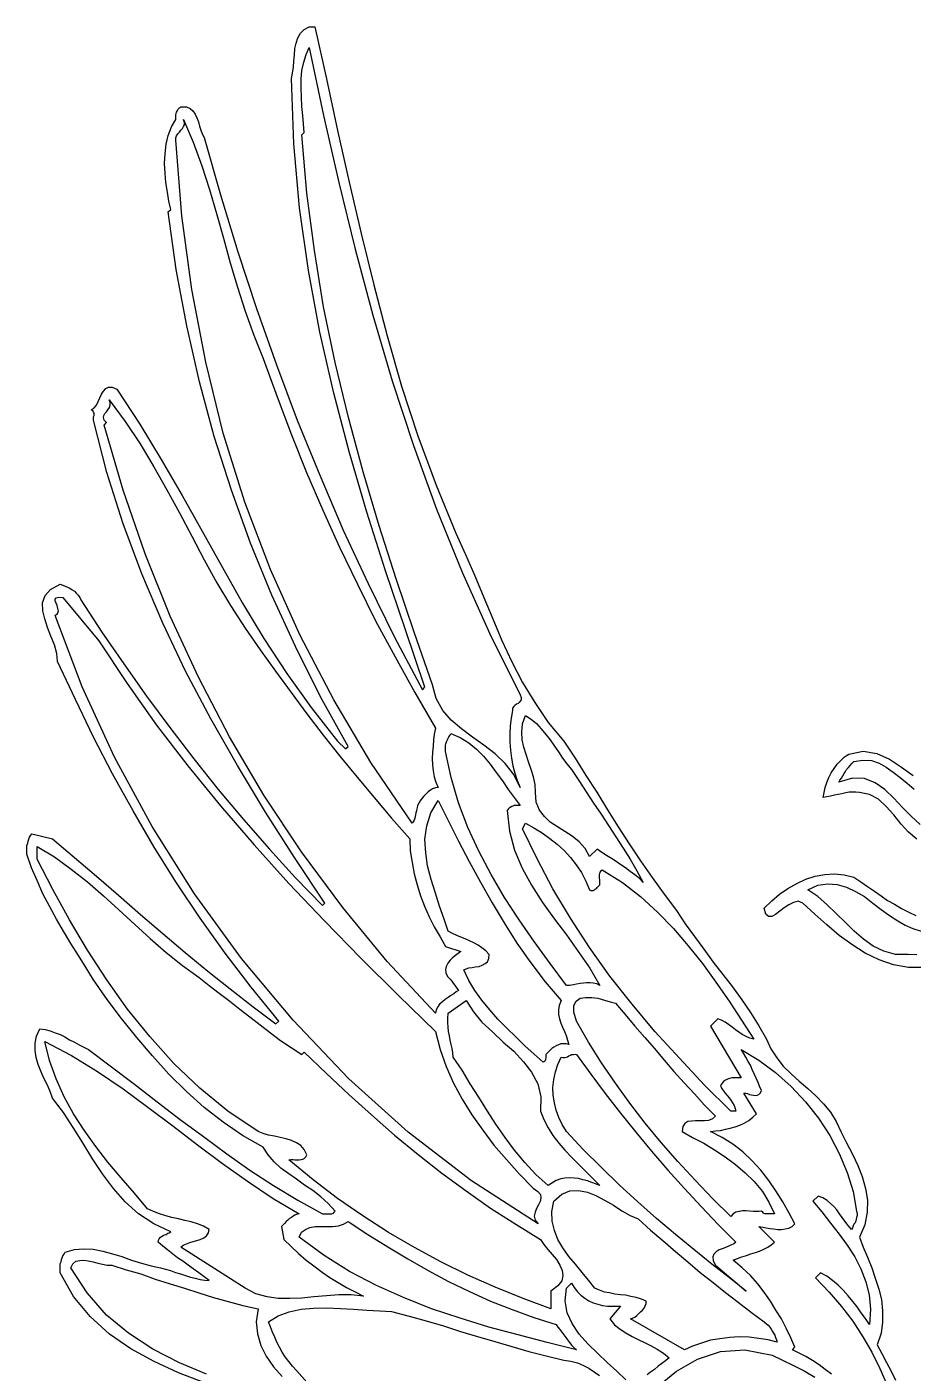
# Model space of a CAD drawing. Extents: x 0.03 to 6.95, y 0.01 to 9.36.
# Drawn here: x 0.026 to 2.311, y 5.755 to 9.225 of the extents above; entities that cross this region are included whole.
import ezdxf

# ---------------------------------------------------------------- set-up
doc = ezdxf.new("R2010")
doc.units = 0
doc.layers.add('1', color=7, linetype='Continuous')

msp = doc.modelspace()

# ---------------------------------------------------------------- linework, layer by layer
for points in [[(0.482, 5.73), (0.417, 5.755), (0.354, 5.784), (0.294, 5.817), (0.239, 5.855), (0.189, 5.9), (0.146, 5.952), (0.112, 6.013), (0.112, 6.019), (0.112, 6.025), (0.112, 6.031), (0.112, 6.036), (0.114, 6.041), (0.115, 6.047), (0.117, 6.052), (0.119, 6.057), (0.122, 6.061), (0.125, 6.066), (0.149, 6.073), (0.173, 6.075), (0.197, 6.074), (0.222, 6.069), (0.247, 6.062), (0.271, 6.055), (0.296, 6.046), (0.321, 6.038), (0.346, 6.031), (0.37, 6.026), (0.383, 6.022), (0.396, 6.019), (0.409, 6.014), (0.422, 6.01), (0.435, 6.006), (0.448, 6.002), (0.46, 5.999), (0.473, 5.996), (0.485, 5.994), (0.496, 5.993), (0.483, 6.003), (0.469, 6.013), (0.455, 6.023), (0.442, 6.033), (0.428, 6.043), (0.414, 6.052), (0.401, 6.062), (0.388, 6.072), (0.376, 6.082), (0.364, 6.092), (0.365, 6.097), (0.367, 6.101), (0.37, 6.105), (0.373, 6.107), (0.377, 6.109), (0.381, 6.111), (0.385, 6.112), (0.389, 6.115), (0.393, 6.116), (0.397, 6.119), (0.353, 6.139), (0.314, 6.165), (0.279, 6.196), (0.249, 6.23), (0.221, 6.268), (0.195, 6.307), (0.17, 6.348), (0.145, 6.388), (0.12, 6.426), (0.092, 6.463), (0.086, 6.48), (0.079, 6.497), (0.07, 6.515), (0.062, 6.533), (0.055, 6.55), (0.05, 6.568), (0.047, 6.586), (0.047, 6.605), (0.051, 6.623), (0.059, 6.642), (0.073, 6.64), (0.086, 6.637), (0.099, 6.632), (0.112, 6.627), (0.124, 6.621), (0.136, 6.614), (0.149, 6.608), (0.161, 6.601), (0.173, 6.595), (0.185, 6.589), (0.244, 6.544), (0.303, 6.499), (0.362, 6.454), (0.421, 6.408), (0.481, 6.364), (0.541, 6.32), (0.601, 6.278), (0.662, 6.238), (0.724, 6.2), (0.788, 6.165), (0.791, 6.165), (0.795, 6.165), (0.798, 6.165), (0.802, 6.165), (0.806, 6.165), (0.809, 6.165), (0.812, 6.165), (0.816, 6.167), (0.818, 6.169), (0.821, 6.172), (0.803, 6.192), (0.784, 6.209), (0.763, 6.225), (0.742, 6.239), (0.721, 6.254), (0.701, 6.268), (0.681, 6.283), (0.663, 6.299), (0.648, 6.317), (0.635, 6.337), (0.582, 6.367), (0.532, 6.401), (0.483, 6.439), (0.437, 6.48), (0.392, 6.525), (0.35, 6.572), (0.309, 6.62), (0.27, 6.669), (0.233, 6.718), (0.198, 6.768), (0.179, 6.799), (0.159, 6.831), (0.139, 6.862), (0.12, 6.894), (0.102, 6.925), (0.084, 6.958), (0.067, 6.99), (0.052, 7.024), (0.038, 7.057), (0.026, 7.092), (0.026, 7.098), (0.026, 7.104), (0.026, 7.11), (0.026, 7.115), (0.028, 7.121), (0.029, 7.126), (0.031, 7.131), (0.033, 7.136), (0.036, 7.141), (0.039, 7.145), (0.092, 7.132), (0.149, 7.084), (0.205, 7.036), (0.262, 6.987), (0.319, 6.937), (0.376, 6.888), (0.434, 6.839), (0.492, 6.791), (0.55, 6.745), (0.609, 6.699), (0.668, 6.655), (0.675, 6.662), (0.604, 6.749), (0.537, 6.837), (0.473, 6.927), (0.412, 7.018), (0.354, 7.11), (0.3, 7.204), (0.247, 7.299), (0.198, 7.394), (0.151, 7.491), (0.105, 7.589), (0.103, 7.61), (0.097, 7.632), (0.088, 7.654), (0.079, 7.677), (0.072, 7.699), (0.067, 7.72), (0.066, 7.74), (0.073, 7.759), (0.087, 7.775), (0.112, 7.788), (0.119, 7.786), (0.125, 7.783), (0.131, 7.781), (0.137, 7.778), (0.143, 7.774), (0.149, 7.77), (0.153, 7.765), (0.158, 7.76), (0.162, 7.754), (0.165, 7.748), (0.219, 7.665), (0.276, 7.583), (0.334, 7.5), (0.394, 7.419), (0.456, 7.338), (0.519, 7.259), (0.584, 7.182), (0.651, 7.105), (0.718, 7.031), (0.788, 6.96), (0.794, 6.966), (0.716, 7.084), (0.641, 7.201), (0.569, 7.321), (0.5, 7.441), (0.435, 7.564), (0.376, 7.688), (0.322, 7.815), (0.274, 7.944), (0.232, 8.076), (0.198, 8.211), (0.198, 8.214), (0.198, 8.217), (0.198, 8.22), (0.199, 8.223), (0.199, 8.226), (0.199, 8.229), (0.198, 8.232), (0.197, 8.234), (0.194, 8.236), (0.192, 8.238), (0.199, 8.243), (0.205, 8.25), (0.21, 8.259), (0.214, 8.269), (0.218, 8.278), (0.223, 8.286), (0.229, 8.293), (0.236, 8.296), (0.246, 8.296), (0.258, 8.291), (0.317, 8.201), (0.372, 8.11), (0.426, 8.017), (0.478, 7.925), (0.53, 7.831), (0.582, 7.739), (0.637, 7.648), (0.696, 7.558), (0.759, 7.47), (0.827, 7.384), (0.847, 7.364), (0.854, 7.37), (0.783, 7.498), (0.718, 7.628), (0.657, 7.76), (0.602, 7.894), (0.553, 8.031), (0.509, 8.169), (0.471, 8.31), (0.438, 8.454), (0.411, 8.6), (0.39, 8.748), (0.397, 8.754), (0.392, 8.776), (0.388, 8.799), (0.384, 8.824), (0.382, 8.848), (0.381, 8.873), (0.382, 8.898), (0.385, 8.923), (0.39, 8.945), (0.399, 8.967), (0.41, 8.986), (0.41, 8.99), (0.41, 8.994), (0.41, 8.998), (0.411, 9.002), (0.412, 9.005), (0.413, 9.008), (0.415, 9.012), (0.417, 9.014), (0.42, 9.017), (0.423, 9.019), (0.437, 9.019), (0.447, 9.015), (0.454, 9.009), (0.46, 9), (0.464, 8.991), (0.468, 8.98), (0.471, 8.969), (0.474, 8.959), (0.478, 8.949), (0.483, 8.94), (0.525, 8.792), (0.57, 8.645), (0.618, 8.499), (0.669, 8.354), (0.723, 8.211), (0.781, 8.069), (0.841, 7.928), (0.906, 7.79), (0.974, 7.652), (1.046, 7.516), (1.052, 7.523), (1.001, 7.673), (0.95, 7.823), (0.902, 7.974), (0.858, 8.127), (0.817, 8.281), (0.781, 8.438), (0.752, 8.597), (0.729, 8.759), (0.714, 8.924), (0.708, 9.092), (0.711, 9.106), (0.713, 9.122), (0.714, 9.137), (0.716, 9.153), (0.717, 9.169), (0.72, 9.183), (0.724, 9.197), (0.731, 9.209), (0.741, 9.218), (0.754, 9.225), (0.768, 9.225), (0.798, 9.091), (0.827, 8.958), (0.857, 8.825), (0.888, 8.692), (0.92, 8.56), (0.955, 8.429), (0.992, 8.299), (1.034, 8.171), (1.081, 8.044), (1.132, 7.92), (1.157, 7.865), (1.181, 7.81), (1.204, 7.754), (1.227, 7.699), (1.25, 7.643), (1.276, 7.588), (1.304, 7.535), (1.335, 7.483), (1.37, 7.432), (1.41, 7.384), (1.439, 7.34), (1.467, 7.295), (1.495, 7.252), (1.523, 7.207), (1.55, 7.163), (1.579, 7.119), (1.608, 7.075), (1.638, 7.032), (1.669, 6.989), (1.701, 6.947), (1.723, 6.913), (1.747, 6.88), (1.771, 6.847), (1.795, 6.814), (1.82, 6.782), (1.845, 6.75), (1.869, 6.717), (1.891, 6.684), (1.913, 6.65), (1.933, 6.615), (1.944, 6.59), (1.959, 6.567), (1.976, 6.546), (1.996, 6.526), (2.017, 6.507), (2.039, 6.488), (2.06, 6.469), (2.08, 6.449), (2.098, 6.427), (2.112, 6.403), (2.125, 6.376), (2.139, 6.348), (2.154, 6.319), (2.168, 6.29), (2.179, 6.261), (2.188, 6.23), (2.193, 6.2), (2.192, 6.169), (2.186, 6.137), (2.172, 6.105), (2.182, 6.079), (2.193, 6.053), (2.204, 6.026), (2.213, 5.999), (2.222, 5.971), (2.229, 5.944), (2.232, 5.915), (2.232, 5.886), (2.228, 5.857), (2.218, 5.827), (2.23, 5.805), (2.242, 5.782), (2.254, 5.759), (2.265, 5.736)], [(2.32, 7.131), (2.299, 7.149), (2.28, 7.17), (2.261, 7.194), (2.241, 7.215), (2.221, 7.234), (2.198, 7.246), (2.172, 7.251), (2.163, 7.252), (2.155, 7.252), (2.146, 7.252), (2.137, 7.25), (2.127, 7.248), (2.117, 7.246), (2.108, 7.244), (2.098, 7.242), (2.088, 7.24), (2.079, 7.238), (2.081, 7.251), (2.084, 7.264), (2.088, 7.277), (2.093, 7.29), (2.099, 7.302), (2.107, 7.313), (2.115, 7.324), (2.124, 7.334), (2.134, 7.343), (2.145, 7.35), (2.182, 7.358), (2.217, 7.352), (2.25, 7.337), (2.281, 7.317), (2.311, 7.295)], [(2.34, 6.8), (2.299, 6.8), (2.26, 6.807), (2.223, 6.82), (2.187, 6.837), (2.153, 6.859), (2.12, 6.883), (2.088, 6.91), (2.057, 6.938), (2.026, 6.966), (2.014, 6.971), (2.002, 6.968), (1.99, 6.962), (1.978, 6.954), (1.967, 6.945), (1.956, 6.937), (1.946, 6.932), (1.938, 6.932), (1.931, 6.938), (1.927, 6.953), (1.946, 6.972), (1.966, 6.989), (1.988, 7.004), (2.011, 7.017), (2.034, 7.028), (2.058, 7.036), (2.083, 7.04), (2.108, 7.042), (2.133, 7.039), (2.158, 7.033), (2.176, 7.021), (2.193, 7.009), (2.211, 6.997), (2.228, 6.985), (2.245, 6.973), (2.263, 6.963), (2.281, 6.952), (2.3, 6.943), (2.318, 6.934)]]:
    msp.add_lwpolyline(points)
at = {"layer": '1'}
for points in [[(0.754, 9.172), (0.791, 8.997), (0.83, 8.824), (0.872, 8.652), (0.918, 8.482), (0.968, 8.313), (1.023, 8.146), (1.082, 7.982), (1.148, 7.819), (1.219, 7.66), (1.298, 7.503), (1.3, 7.496), (1.3, 7.49), (1.298, 7.487), (1.295, 7.483), (1.292, 7.481), (1.288, 7.479), (1.284, 7.476), (1.281, 7.473), (1.278, 7.469), (1.278, 7.463), (1.274, 7.443), (1.272, 7.423), (1.271, 7.402), (1.271, 7.381), (1.273, 7.36), (1.275, 7.34), (1.279, 7.32), (1.284, 7.301), (1.29, 7.282), (1.298, 7.264), (1.281, 7.298), (1.259, 7.326), (1.233, 7.351), (1.204, 7.373), (1.175, 7.394), (1.146, 7.415), (1.12, 7.438), (1.098, 7.463), (1.081, 7.494), (1.072, 7.529), (1.024, 7.665), (0.978, 7.802), (0.934, 7.939), (0.893, 8.078), (0.855, 8.218), (0.821, 8.36), (0.791, 8.503), (0.767, 8.649), (0.748, 8.796), (0.735, 8.947), (0.741, 8.953), (0.739, 8.975), (0.737, 8.997), (0.735, 9.02), (0.734, 9.044), (0.733, 9.068), (0.733, 9.091), (0.735, 9.113), (0.74, 9.134), (0.746, 9.154), (0.754, 9.172)], [(0.635, 8.37), (0.671, 8.271), (0.708, 8.173), (0.747, 8.076), (0.789, 7.979), (0.832, 7.884), (0.878, 7.788), (0.925, 7.694), (0.975, 7.601), (1.026, 7.509), (1.079, 7.417), (1.076, 7.402), (1.074, 7.387), (1.073, 7.371), (1.072, 7.355), (1.071, 7.339), (1.072, 7.323), (1.073, 7.307), (1.076, 7.292), (1.08, 7.278), (1.086, 7.264), (1.079, 7.263), (1.072, 7.261), (1.066, 7.257), (1.06, 7.253), (1.054, 7.247), (1.049, 7.242), (1.044, 7.236), (1.04, 7.23), (1.036, 7.224), (1.033, 7.218), (1.032, 7.213), (1.031, 7.209), (1.03, 7.204), (1.029, 7.199), (1.028, 7.194), (1.027, 7.189), (1.026, 7.185), (1.024, 7.18), (1.022, 7.176), (1.019, 7.172), (0.913, 7.329), (0.817, 7.49), (0.73, 7.656), (0.654, 7.826), (0.588, 8), (0.532, 8.178), (0.487, 8.361), (0.451, 8.548), (0.425, 8.738), (0.41, 8.933), (0.41, 8.939), (0.412, 8.944), (0.415, 8.949), (0.419, 8.954), (0.423, 8.959), (0.427, 8.963), (0.43, 8.968), (0.432, 8.973), (0.432, 8.979), (0.43, 8.986), (0.455, 8.928), (0.477, 8.867), (0.497, 8.806), (0.515, 8.744), (0.533, 8.68), (0.55, 8.617), (0.569, 8.554), (0.589, 8.492), (0.611, 8.43), (0.635, 8.37)], [(0.589, 7.675), (0.627, 7.619), (0.667, 7.564), (0.707, 7.509), (0.748, 7.454), (0.79, 7.399), (0.833, 7.345), (0.877, 7.291), (0.921, 7.238), (0.966, 7.185), (1.013, 7.132), (1.014, 7.101), (1.019, 7.071), (1.024, 7.042), (1.032, 7.013), (1.041, 6.985), (1.051, 6.958), (1.063, 6.931), (1.076, 6.905), (1.091, 6.879), (1.105, 6.854), (1.145, 6.841), (1.138, 6.836), (1.131, 6.831), (1.123, 6.825), (1.117, 6.819), (1.111, 6.811), (1.107, 6.803), (1.105, 6.795), (1.106, 6.786), (1.11, 6.777), (1.119, 6.768), (1.139, 6.741), (1.133, 6.737), (1.127, 6.732), (1.119, 6.728), (1.112, 6.723), (1.104, 6.718), (1.097, 6.712), (1.09, 6.706), (1.085, 6.699), (1.081, 6.691), (1.079, 6.682), (0.955, 6.816), (0.84, 6.955), (0.734, 7.098), (0.637, 7.244), (0.548, 7.395), (0.468, 7.549), (0.395, 7.706), (0.331, 7.867), (0.274, 8.031), (0.225, 8.198), (0.231, 8.205), (0.225, 8.211), (0.223, 8.218), (0.224, 8.223), (0.227, 8.228), (0.231, 8.233), (0.235, 8.238), (0.239, 8.244), (0.241, 8.25), (0.241, 8.257), (0.238, 8.264), (0.279, 8.208), (0.318, 8.15), (0.353, 8.091), (0.387, 8.032), (0.419, 7.972), (0.451, 7.912), (0.483, 7.851), (0.516, 7.792), (0.551, 7.733), (0.589, 7.675)], [(0.211, 7.642), (0.284, 7.532), (0.36, 7.425), (0.441, 7.32), (0.525, 7.217), (0.612, 7.116), (0.701, 7.017), (0.793, 6.92), (0.887, 6.824), (0.983, 6.729), (1.079, 6.635), (1.091, 6.589), (1.107, 6.545), (1.126, 6.502), (1.148, 6.461), (1.173, 6.42), (1.201, 6.381), (1.23, 6.342), (1.262, 6.305), (1.295, 6.268), (1.331, 6.231), (1.343, 6.223), (1.35, 6.215), (1.351, 6.206), (1.349, 6.197), (1.345, 6.188), (1.34, 6.179), (1.336, 6.169), (1.334, 6.159), (1.336, 6.149), (1.344, 6.139), (1.172, 6.25), (1.009, 6.376), (0.855, 6.514), (0.712, 6.664), (0.579, 6.823), (0.458, 6.99), (0.349, 7.164), (0.252, 7.342), (0.168, 7.524), (0.099, 7.708), (0.105, 7.713), (0.107, 7.719), (0.106, 7.726), (0.104, 7.733), (0.101, 7.739), (0.099, 7.745), (0.099, 7.75), (0.101, 7.753), (0.108, 7.755), (0.119, 7.754), (0.211, 7.642)], [(1.43, 7.311), (1.449, 7.282), (1.468, 7.253), (1.487, 7.224), (1.506, 7.195), (1.525, 7.166), (1.544, 7.137), (1.563, 7.108), (1.581, 7.079), (1.598, 7.049), (1.615, 7.019), (1.604, 7.03), (1.593, 7.039), (1.581, 7.048), (1.569, 7.057), (1.557, 7.065), (1.545, 7.073), (1.533, 7.081), (1.52, 7.089), (1.508, 7.097), (1.496, 7.105), (1.476, 7.086), (1.465, 7.107), (1.45, 7.124), (1.432, 7.139), (1.413, 7.151), (1.394, 7.163), (1.375, 7.175), (1.36, 7.189), (1.347, 7.206), (1.339, 7.226), (1.337, 7.251), (1.336, 7.272), (1.332, 7.292), (1.326, 7.311), (1.319, 7.33), (1.313, 7.349), (1.307, 7.368), (1.303, 7.387), (1.302, 7.407), (1.304, 7.428), (1.311, 7.45), (1.326, 7.44), (1.34, 7.429), (1.352, 7.415), (1.364, 7.401), (1.375, 7.387), (1.386, 7.371), (1.396, 7.356), (1.407, 7.34), (1.418, 7.325), (1.43, 7.311)], [(1.298, 7.218), (1.293, 7.218), (1.29, 7.218), (1.286, 7.218), (1.282, 7.218), (1.279, 7.216), (1.276, 7.215), (1.272, 7.213), (1.269, 7.211), (1.267, 7.208), (1.264, 7.205), (1.27, 7.152), (1.283, 7.103), (1.303, 7.056), (1.327, 7.012), (1.355, 6.968), (1.386, 6.925), (1.417, 6.884), (1.447, 6.841), (1.477, 6.798), (1.503, 6.754), (1.495, 6.758), (1.486, 6.76), (1.478, 6.761), (1.469, 6.761), (1.461, 6.76), (1.452, 6.759), (1.443, 6.757), (1.435, 6.755), (1.425, 6.754), (1.417, 6.754), (1.375, 6.81), (1.334, 6.867), (1.295, 6.923), (1.257, 6.981), (1.223, 7.04), (1.191, 7.1), (1.163, 7.161), (1.139, 7.225), (1.12, 7.29), (1.105, 7.357), (1.105, 7.362), (1.105, 7.368), (1.105, 7.373), (1.106, 7.377), (1.108, 7.382), (1.11, 7.387), (1.112, 7.391), (1.114, 7.395), (1.117, 7.399), (1.119, 7.403), (1.143, 7.393), (1.165, 7.379), (1.185, 7.363), (1.203, 7.345), (1.22, 7.324), (1.236, 7.303), (1.252, 7.281), (1.267, 7.259), (1.282, 7.238), (1.298, 7.218)], [(2.329, 7.169), (2.306, 7.19), (2.283, 7.213), (2.261, 7.237), (2.238, 7.259), (2.213, 7.276), (2.185, 7.287), (2.154, 7.288), (2.119, 7.278), (2.122, 7.283), (2.126, 7.288), (2.129, 7.294), (2.133, 7.3), (2.136, 7.305), (2.139, 7.311), (2.144, 7.316), (2.148, 7.321), (2.153, 7.326), (2.158, 7.331), (2.181, 7.335), (2.203, 7.334), (2.223, 7.327), (2.241, 7.317), (2.259, 7.304), (2.277, 7.29), (2.295, 7.275), (2.313, 7.26)], [(1.403, 6.715), (1.398, 6.702), (1.396, 6.691), (1.396, 6.679), (1.399, 6.668), (1.402, 6.657), (1.407, 6.646), (1.412, 6.635), (1.416, 6.625), (1.42, 6.613), (1.423, 6.602), (1.416, 6.603), (1.408, 6.603), (1.402, 6.603), (1.396, 6.601), (1.39, 6.598), (1.384, 6.595), (1.379, 6.591), (1.374, 6.586), (1.369, 6.581), (1.364, 6.576), (1.364, 6.573), (1.364, 6.57), (1.364, 6.567), (1.363, 6.564), (1.363, 6.562), (1.362, 6.56), (1.361, 6.559), (1.359, 6.557), (1.357, 6.556), (1.334, 6.577), (1.31, 6.598), (1.286, 6.621), (1.263, 6.644), (1.24, 6.667), (1.219, 6.691), (1.199, 6.716), (1.181, 6.741), (1.165, 6.767), (1.152, 6.794), (1.158, 6.797), (1.165, 6.799), (1.174, 6.8), (1.182, 6.802), (1.192, 6.803), (1.2, 6.806), (1.207, 6.81), (1.213, 6.815), (1.217, 6.823), (1.218, 6.834), (1.209, 6.843), (1.199, 6.851), (1.189, 6.858), (1.178, 6.864), (1.167, 6.869), (1.156, 6.874), (1.145, 6.878), (1.134, 6.883), (1.123, 6.888), (1.112, 6.894), (1.102, 6.925), (1.09, 6.958), (1.079, 6.992), (1.068, 7.027), (1.059, 7.062), (1.054, 7.096), (1.052, 7.131), (1.057, 7.165), (1.067, 7.199), (1.086, 7.231), (1.112, 7.179), (1.139, 7.126), (1.166, 7.073), (1.195, 7.02), (1.225, 6.967), (1.256, 6.915), (1.289, 6.863), (1.325, 6.812), (1.362, 6.763), (1.403, 6.715)], [(1.476, 7), (1.48, 6.999), (1.483, 6.999), (1.486, 6.999), (1.489, 7), (1.491, 7.002), (1.494, 7.004), (1.496, 7.006), (1.498, 7.008), (1.5, 7.011), (1.503, 7.013), (1.503, 7.017), (1.503, 7.021), (1.503, 7.026), (1.502, 7.03), (1.502, 7.034), (1.502, 7.038), (1.503, 7.043), (1.504, 7.046), (1.507, 7.05), (1.509, 7.052), (1.561, 7.019), (1.608, 6.983), (1.652, 6.943), (1.693, 6.901), (1.731, 6.856), (1.768, 6.81), (1.802, 6.762), (1.836, 6.713), (1.868, 6.664), (1.9, 6.615), (1.89, 6.618), (1.88, 6.622), (1.87, 6.627), (1.861, 6.633), (1.853, 6.639), (1.844, 6.646), (1.835, 6.653), (1.826, 6.659), (1.817, 6.664), (1.807, 6.668), (1.788, 6.649), (1.867, 6.516), (1.861, 6.516), (1.855, 6.516), (1.848, 6.516), (1.843, 6.516), (1.837, 6.514), (1.832, 6.512), (1.827, 6.51), (1.822, 6.506), (1.818, 6.502), (1.814, 6.496), (1.817, 6.489), (1.821, 6.483), (1.826, 6.476), (1.831, 6.47), (1.836, 6.464), (1.841, 6.458), (1.845, 6.451), (1.849, 6.444), (1.852, 6.437), (1.854, 6.43), (1.841, 6.43), (1.773, 6.497), (1.708, 6.566), (1.645, 6.635), (1.586, 6.706), (1.529, 6.778), (1.476, 6.852), (1.427, 6.927), (1.382, 7.003), (1.341, 7.08), (1.304, 7.158), (1.311, 7.172), (1.333, 7.16), (1.354, 7.147), (1.374, 7.133), (1.393, 7.118), (1.411, 7.102), (1.427, 7.084), (1.442, 7.065), (1.456, 7.045), (1.467, 7.023), (1.476, 7)], [(0.47, 6.774), (0.496, 6.754), (0.522, 6.734), (0.549, 6.713), (0.575, 6.693), (0.601, 6.673), (0.627, 6.652), (0.654, 6.632), (0.68, 6.612), (0.707, 6.594), (0.735, 6.576), (0.741, 6.582), (0.798, 6.527), (0.856, 6.473), (0.914, 6.42), (0.974, 6.368), (1.035, 6.318), (1.096, 6.27), (1.158, 6.224), (1.221, 6.18), (1.286, 6.138), (1.35, 6.099), (1.359, 6.086), (1.369, 6.073), (1.38, 6.06), (1.391, 6.047), (1.4, 6.033), (1.406, 6.019), (1.408, 6.006), (1.405, 5.992), (1.395, 5.979), (1.377, 5.966), (1.377, 5.92), (1.305, 5.947), (1.233, 5.976), (1.163, 6.007), (1.093, 6.041), (1.025, 6.078), (0.958, 6.117), (0.892, 6.16), (0.827, 6.205), (0.764, 6.253), (0.701, 6.304), (0.706, 6.305), (0.712, 6.305), (0.717, 6.304), (0.722, 6.304), (0.728, 6.304), (0.733, 6.305), (0.737, 6.306), (0.741, 6.308), (0.745, 6.312), (0.748, 6.317), (0.741, 6.331), (0.732, 6.341), (0.721, 6.348), (0.708, 6.354), (0.694, 6.358), (0.679, 6.362), (0.664, 6.365), (0.649, 6.368), (0.635, 6.372), (0.622, 6.377), (0.544, 6.43), (0.472, 6.489), (0.405, 6.553), (0.343, 6.622), (0.285, 6.693), (0.232, 6.768), (0.182, 6.845), (0.136, 6.923), (0.093, 7.001), (0.052, 7.079), (0.052, 7.112), (0.097, 7.085), (0.14, 7.054), (0.182, 7.021), (0.223, 6.985), (0.263, 6.949), (0.304, 6.911), (0.344, 6.875), (0.385, 6.839), (0.427, 6.805), (0.47, 6.774)], [(2.32, 6.833), (2.298, 6.834), (2.265, 6.834), (2.235, 6.842), (2.208, 6.855), (2.183, 6.873), (2.159, 6.894), (2.136, 6.916), (2.112, 6.939), (2.089, 6.962), (2.065, 6.983), (2.039, 7), (2.065, 7.012), (2.091, 7.016), (2.115, 7.014), (2.139, 7.007), (2.162, 6.996), (2.185, 6.983), (2.207, 6.966), (2.228, 6.95), (2.25, 6.934), (2.271, 6.92), (2.29, 6.909), (2.31, 6.901), (2.331, 6.894)], [(1.35, 6.43), (1.359, 6.408), (1.37, 6.387), (1.382, 6.367), (1.397, 6.347), (1.413, 6.329), (1.431, 6.31), (1.449, 6.292), (1.467, 6.274), (1.485, 6.256), (1.503, 6.238), (1.492, 6.242), (1.482, 6.246), (1.471, 6.25), (1.459, 6.253), (1.448, 6.256), (1.437, 6.257), (1.425, 6.258), (1.413, 6.257), (1.402, 6.255), (1.39, 6.251), (1.37, 6.238), (1.339, 6.266), (1.31, 6.297), (1.283, 6.329), (1.259, 6.362), (1.235, 6.396), (1.213, 6.43), (1.191, 6.466), (1.169, 6.5), (1.148, 6.535), (1.125, 6.569), (1.124, 6.58), (1.122, 6.591), (1.12, 6.602), (1.117, 6.613), (1.115, 6.624), (1.113, 6.635), (1.112, 6.646), (1.111, 6.658), (1.111, 6.669), (1.112, 6.682), (1.158, 6.715), (1.177, 6.686), (1.199, 6.659), (1.226, 6.634), (1.254, 6.608), (1.281, 6.584), (1.306, 6.557), (1.327, 6.53), (1.343, 6.5), (1.351, 6.467), (1.35, 6.43)], [(1.543, 6.708), (1.568, 6.679), (1.593, 6.649), (1.619, 6.62), (1.644, 6.591), (1.669, 6.561), (1.694, 6.532), (1.72, 6.503), (1.747, 6.474), (1.773, 6.445), (1.801, 6.417), (1.793, 6.41), (1.783, 6.406), (1.773, 6.405), (1.762, 6.405), (1.75, 6.405), (1.739, 6.404), (1.73, 6.403), (1.722, 6.398), (1.717, 6.39), (1.715, 6.377), (1.742, 6.362), (1.771, 6.347), (1.799, 6.33), (1.826, 6.312), (1.853, 6.292), (1.878, 6.271), (1.901, 6.248), (1.922, 6.223), (1.939, 6.195), (1.953, 6.165), (1.95, 6.165), (1.946, 6.165), (1.942, 6.165), (1.939, 6.165), (1.935, 6.165), (1.932, 6.165), (1.928, 6.165), (1.925, 6.167), (1.923, 6.169), (1.92, 6.172), (1.914, 6.171), (1.906, 6.171), (1.898, 6.171), (1.889, 6.172), (1.88, 6.173), (1.871, 6.173), (1.862, 6.171), (1.854, 6.169), (1.847, 6.165), (1.841, 6.158), (1.794, 6.204), (1.749, 6.252), (1.704, 6.3), (1.661, 6.349), (1.62, 6.399), (1.58, 6.45), (1.543, 6.502), (1.507, 6.554), (1.474, 6.608), (1.443, 6.662), (1.436, 6.685), (1.436, 6.702), (1.442, 6.713), (1.452, 6.721), (1.466, 6.723), (1.482, 6.723), (1.498, 6.721), (1.515, 6.716), (1.53, 6.712), (1.543, 6.708)], [(0.728, 6.165), (0.723, 6.164), (0.717, 6.162), (0.712, 6.159), (0.708, 6.156), (0.703, 6.153), (0.699, 6.149), (0.694, 6.145), (0.69, 6.14), (0.686, 6.136), (0.682, 6.132), (0.688, 6.099), (0.707, 6.081), (0.726, 6.063), (0.746, 6.046), (0.766, 6.031), (0.787, 6.015), (0.807, 6.001), (0.828, 5.988), (0.85, 5.975), (0.872, 5.964), (0.894, 5.953), (0.862, 5.956), (0.83, 5.956), (0.798, 5.954), (0.766, 5.951), (0.735, 5.948), (0.704, 5.947), (0.674, 5.947), (0.645, 5.951), (0.616, 5.959), (0.589, 5.973), (0.423, 6.079), (0.429, 6.084), (0.437, 6.088), (0.446, 6.091), (0.455, 6.094), (0.464, 6.096), (0.473, 6.099), (0.482, 6.103), (0.489, 6.108), (0.494, 6.116), (0.496, 6.125), (0.481, 6.133), (0.466, 6.139), (0.449, 6.144), (0.433, 6.148), (0.417, 6.152), (0.4, 6.156), (0.384, 6.16), (0.368, 6.165), (0.352, 6.171), (0.337, 6.178), (0.303, 6.218), (0.269, 6.258), (0.235, 6.298), (0.204, 6.339), (0.174, 6.381), (0.146, 6.423), (0.122, 6.467), (0.101, 6.513), (0.084, 6.56), (0.072, 6.609), (0.141, 6.573), (0.208, 6.532), (0.274, 6.487), (0.338, 6.44), (0.402, 6.392), (0.466, 6.343), (0.53, 6.295), (0.595, 6.249), (0.661, 6.205), (0.728, 6.165)], [(1.443, 6.576), (1.48, 6.525), (1.517, 6.475), (1.556, 6.425), (1.596, 6.376), (1.636, 6.327), (1.678, 6.278), (1.721, 6.23), (1.764, 6.184), (1.809, 6.137), (1.854, 6.092), (1.848, 6.088), (1.841, 6.084), (1.831, 6.08), (1.821, 6.076), (1.811, 6.072), (1.803, 6.067), (1.797, 6.061), (1.794, 6.054), (1.795, 6.044), (1.801, 6.033), (1.88, 5.966), (1.837, 6), (1.792, 6.035), (1.745, 6.073), (1.698, 6.112), (1.649, 6.153), (1.601, 6.196), (1.553, 6.24), (1.506, 6.285), (1.46, 6.331), (1.417, 6.377), (1.406, 6.395), (1.397, 6.413), (1.39, 6.432), (1.386, 6.451), (1.383, 6.471), (1.382, 6.491), (1.384, 6.511), (1.389, 6.531), (1.395, 6.55), (1.403, 6.569), (1.408, 6.568), (1.413, 6.568), (1.416, 6.569), (1.42, 6.57), (1.423, 6.572), (1.427, 6.574), (1.43, 6.576), (1.435, 6.576), (1.439, 6.577), (1.443, 6.576)], [(2.1, 5.752), (2.084, 5.764), (2.068, 5.776), (2.051, 5.787), (2.034, 5.797), (2.017, 5.806), (2, 5.814), (2.006, 5.821), (1.995, 5.845), (1.983, 5.87), (1.971, 5.894), (1.957, 5.917), (1.943, 5.94), (1.927, 5.963), (1.91, 5.985), (1.891, 6.006), (1.87, 6.026), (1.847, 6.046), (1.858, 6.05), (1.869, 6.054), (1.881, 6.058), (1.892, 6.062), (1.904, 6.065), (1.915, 6.069), (1.926, 6.074), (1.936, 6.079), (1.945, 6.085), (1.953, 6.092), (1.913, 6.132), (1.923, 6.131), (1.932, 6.129), (1.942, 6.127), (1.951, 6.126), (1.962, 6.125), (1.971, 6.125), (1.981, 6.126), (1.99, 6.128), (1.999, 6.132), (2.006, 6.139), (1.991, 6.167), (1.975, 6.196), (1.957, 6.224), (1.939, 6.251), (1.918, 6.278), (1.896, 6.302), (1.872, 6.325), (1.846, 6.345), (1.818, 6.362), (1.788, 6.377), (1.801, 6.379), (1.814, 6.38), (1.827, 6.383), (1.839, 6.386), (1.852, 6.389), (1.864, 6.394), (1.875, 6.399), (1.887, 6.406), (1.897, 6.414), (1.907, 6.423), (1.874, 6.476), (1.879, 6.476), (1.884, 6.475), (1.889, 6.473), (1.894, 6.472), (1.899, 6.471), (1.904, 6.47), (1.909, 6.471), (1.913, 6.473), (1.917, 6.477), (1.92, 6.483), (1.915, 6.494), (1.911, 6.504), (1.906, 6.515), (1.901, 6.526), (1.896, 6.537), (1.891, 6.548), (1.885, 6.558), (1.879, 6.569), (1.873, 6.579), (1.867, 6.589), (1.913, 6.561), (1.956, 6.529), (1.996, 6.493), (2.033, 6.454), (2.067, 6.412), (2.096, 6.367), (2.12, 6.321), (2.141, 6.272), (2.156, 6.223), (2.165, 6.172)], [(1.927, 5.887), (1.932, 5.882), (1.937, 5.878), (1.941, 5.873), (1.945, 5.868), (1.948, 5.862), (1.951, 5.857), (1.954, 5.852), (1.956, 5.846), (1.958, 5.84), (1.96, 5.834), (1.937, 5.84), (1.913, 5.844), (1.888, 5.847), (1.862, 5.848), (1.838, 5.846), (1.812, 5.843), (1.788, 5.839), (1.765, 5.832), (1.742, 5.824), (1.721, 5.814), (1.582, 5.894), (1.587, 5.896), (1.593, 5.899), (1.598, 5.903), (1.603, 5.907), (1.608, 5.912), (1.613, 5.917), (1.617, 5.922), (1.62, 5.928), (1.622, 5.934), (1.622, 5.94), (1.61, 5.945), (1.597, 5.949), (1.583, 5.952), (1.569, 5.955), (1.556, 5.956), (1.542, 5.958), (1.528, 5.961), (1.515, 5.963), (1.502, 5.968), (1.49, 5.973), (1.474, 5.994), (1.457, 6.014), (1.44, 6.035), (1.423, 6.055), (1.408, 6.077), (1.395, 6.099), (1.386, 6.122), (1.38, 6.146), (1.379, 6.171), (1.384, 6.198), (1.405, 6.216), (1.426, 6.224), (1.448, 6.225), (1.471, 6.221), (1.493, 6.212), (1.515, 6.2), (1.538, 6.187), (1.56, 6.173), (1.581, 6.161), (1.602, 6.152), (1.634, 6.123), (1.665, 6.096), (1.698, 6.068), (1.73, 6.041), (1.762, 6.014), (1.795, 5.988), (1.827, 5.962), (1.86, 5.937), (1.894, 5.911), (1.927, 5.887)], [(2.165, 6.172), (2.166, 6.166), (2.166, 6.161), (2.165, 6.156), (2.164, 6.151), (2.163, 6.147), (2.161, 6.142), (2.158, 6.138), (2.156, 6.134), (2.154, 6.129), (2.152, 6.125), (2.143, 6.135), (2.135, 6.146), (2.128, 6.156), (2.121, 6.165), (2.114, 6.175), (2.106, 6.184), (2.098, 6.192), (2.089, 6.199), (2.078, 6.206), (2.066, 6.211), (2.052, 6.198), (2.075, 6.17), (2.098, 6.141), (2.12, 6.113), (2.141, 6.084), (2.16, 6.054), (2.176, 6.023), (2.189, 5.99), (2.197, 5.956), (2.201, 5.919), (2.198, 5.88), (2.188, 5.895), (2.177, 5.91), (2.166, 5.925), (2.155, 5.939), (2.143, 5.954), (2.13, 5.968), (2.117, 5.981), (2.103, 5.993), (2.088, 6.004), (2.072, 6.013), (2.059, 6), (2.094, 5.963), (2.126, 5.926), (2.155, 5.888), (2.181, 5.848), (2.204, 5.808), (2.225, 5.766), (2.244, 5.723)], [(1.39, 5.88), (1.395, 5.873), (1.4, 5.867), (1.405, 5.86), (1.41, 5.853), (1.415, 5.846), (1.42, 5.84), (1.425, 5.833), (1.431, 5.826), (1.437, 5.82), (1.443, 5.814), (1.367, 5.833), (1.292, 5.853), (1.217, 5.873), (1.143, 5.896), (1.069, 5.92), (0.997, 5.949), (0.927, 5.98), (0.858, 6.016), (0.792, 6.058), (0.728, 6.105), (0.734, 6.118), (0.744, 6.125), (0.755, 6.13), (0.769, 6.132), (0.784, 6.132), (0.799, 6.132), (0.814, 6.132), (0.829, 6.134), (0.842, 6.138), (0.854, 6.145), (0.905, 6.112), (0.956, 6.08), (1.008, 6.049), (1.06, 6.019), (1.113, 5.991), (1.167, 5.965), (1.221, 5.94), (1.277, 5.918), (1.333, 5.898), (1.39, 5.88)], [(0.489, 5.752), (0.419, 5.781), (0.351, 5.816), (0.288, 5.857), (0.231, 5.904), (0.181, 5.961), (0.139, 6.026), (0.144, 6.036), (0.152, 6.043), (0.162, 6.045), (0.173, 6.046), (0.184, 6.044), (0.197, 6.041), (0.209, 6.038), (0.221, 6.035), (0.233, 6.033), (0.245, 6.033), (0.282, 6.021), (0.32, 6.01), (0.357, 5.997), (0.395, 5.985), (0.432, 5.973), (0.469, 5.961), (0.507, 5.949), (0.545, 5.939), (0.583, 5.929), (0.622, 5.92)], [(1.57, 5.737), (1.547, 5.759), (1.522, 5.782), (1.497, 5.806), (1.472, 5.83), (1.45, 5.855), (1.432, 5.882), (1.419, 5.91), (1.414, 5.941), (1.417, 5.973), (1.43, 5.986), (1.437, 5.975), (1.445, 5.964), (1.454, 5.955), (1.464, 5.948), (1.475, 5.941), (1.486, 5.936), (1.498, 5.932), (1.51, 5.929), (1.523, 5.927), (1.536, 5.927)], [(0.622, 5.92), (0.617, 5.887), (0.62, 5.856), (0.629, 5.826), (0.643, 5.798), (0.662, 5.771), (0.684, 5.746)], [(0.768, 5.708), (0.721, 5.761), (0.711, 5.772), (0.701, 5.784), (0.692, 5.796), (0.684, 5.808), (0.677, 5.821), (0.67, 5.834), (0.665, 5.847), (0.659, 5.86), (0.654, 5.874), (0.649, 5.887), (0.674, 5.902), (0.702, 5.912), (0.733, 5.919), (0.765, 5.922), (0.799, 5.923), (0.834, 5.921), (0.868, 5.919), (0.902, 5.917), (0.935, 5.915), (0.966, 5.913), (1.011, 5.901), (1.055, 5.889), (1.1, 5.876), (1.144, 5.862), (1.188, 5.849), (1.232, 5.836), (1.276, 5.823), (1.32, 5.81), (1.365, 5.799), (1.41, 5.788)], [(1.536, 5.927), (1.556, 5.927), (1.529, 5.894), (1.541, 5.879), (1.555, 5.868), (1.57, 5.858), (1.586, 5.849), (1.602, 5.841), (1.618, 5.833), (1.635, 5.825), (1.651, 5.816), (1.667, 5.806), (1.682, 5.794), (1.672, 5.786), (1.663, 5.779), (1.653, 5.772), (1.644, 5.764), (1.634, 5.757), (1.625, 5.75)], [(1.65, 5.718), (1.701, 5.759), (1.755, 5.79), (1.814, 5.81), (1.877, 5.814), (1.947, 5.801), (1.974, 5.788), (2.002, 5.774), (2.03, 5.76), (2.057, 5.744)], [(1.41, 5.788), (1.428, 5.785), (1.445, 5.781), (1.461, 5.774), (1.475, 5.767), (1.488, 5.758), (1.502, 5.748)]]:
    msp.add_lwpolyline(points, dxfattribs=at)

doc.saveas('drawing.dxf')
